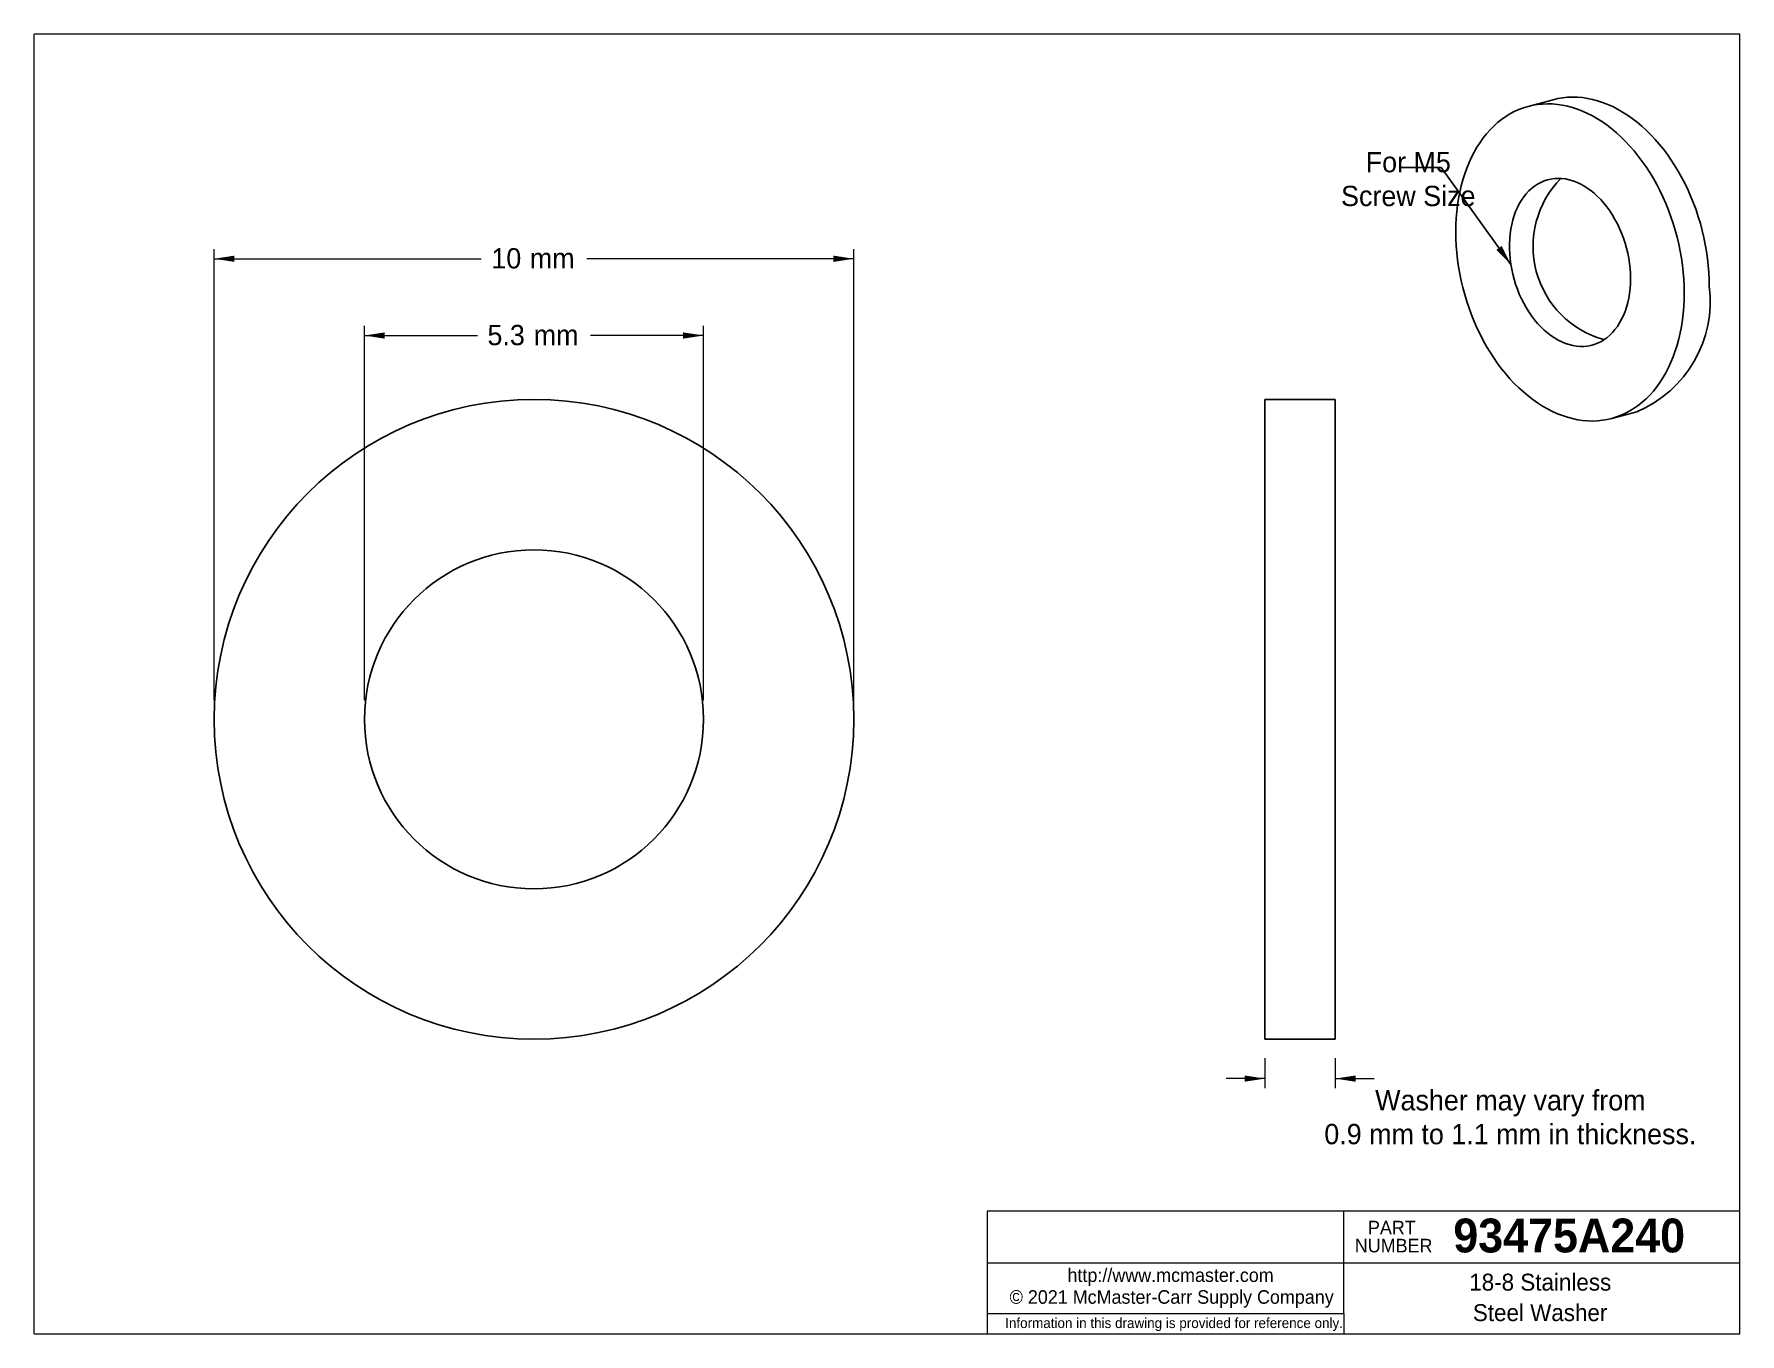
# Model space of a CAD drawing. Header units: millimetres. Extents: x 0.6 to 27.3, y 0.6 to 21.
import ezdxf

# ---------------------------------------------------------------- set-up
doc = ezdxf.new("R2010")
doc.units = ezdxf.units.MM
doc.header["$LTSCALE"] = 0.1
doc.linetypes.add('SLD-Solid', pattern=[0])
doc.styles.add('SLDTEXTSTYLE0', font='ARIAL.TTF', dxfattribs={"width": 0.948})
doc.styles.add('SLDTEXTSTYLE1', font='ARIALBD.TTF', dxfattribs={"width": 0.948})
doc.styles.get("Standard").update_dxf_attribs({"font": 'ARIAL.TTF'})
doc.dimstyles.new('SLDDIMSTYLE0', dxfattribs={"dimtxt": 0.3175, "dimasz": 0.3175, "dimexe": 0, "dimexo": 0.0625, "dimgap": 0.079375, "dimtad": 0, "dimtih": 1, "dimtoh": 1, "dimdec": 3, "dimrnd": 1e-09, "dimzin": 12, "dimdsep": 46, "dimtxsty": 'SLDTEXTSTYLE0', "dimsah": 1, "dimcen": 0.09, "dimadec": 0, "dimazin": 3, "dimtfac": 1, "dimtdec": 3, "dimtofl": 0, "dimtmove": 0, "dimatfit": 3, "dimfxl": 0, "dimfrac": 2, "dimtolj": 1, "dimtzin": 12, "dimarcsym": 0})
doc.dimstyles.new('SLDDIMSTYLE1', dxfattribs={"dimtxt": 0.3175, "dimasz": 0.3175, "dimexe": 0, "dimexo": 0.0625, "dimgap": 0.079375, "dimtad": 0, "dimtih": 1, "dimtoh": 1, "dimdec": 3, "dimrnd": 1e-09, "dimzin": 12, "dimdsep": 46, "dimtxsty": 'SLDTEXTSTYLE0', "dimsah": 1, "dimcen": 0.09, "dimadec": 0, "dimazin": 3, "dimtfac": 1, "dimtdec": 3, "dimtmove": 0, "dimatfit": 0, "dimfxl": 0, "dimfrac": 2, "dimtolj": 1, "dimtzin": 12, "dimarcsym": 0})
doc.dimstyles.new('SLDDIMSTYLE2', dxfattribs={"dimtxt": 0.18, "dimasz": 0.3175, "dimexe": 0, "dimexo": 0.0625, "dimgap": 0, "dimtad": 0, "dimtih": 1, "dimtoh": 1, "dimdec": 0, "dimrnd": 1e-09, "dimzin": 0, "dimdsep": 46, "dimtxsty": 'Standard', "dimsah": 1, "dimcen": 0.09, "dimadec": 0, "dimazin": 0, "dimtfac": 0.3175, "dimtdec": 0, "dimtofl": 0, "dimtmove": 0, "dimatfit": 3, "dimfxl": 0, "dimfrac": 2, "dimtolj": 1, "dimtzin": 0, "dimarcsym": 0})

# ---------------------------------------------------------------- blocks, each defined once
blk = doc.blocks.new('SW_NOTE_0_2')
at = {"color": 0, "linetype": 'SLD-Solid', "lineweight": 18, "insert": (2.733, 0.205), "char_height": 0.15875, "attachment_point": 2, "style": 'SLDTEXTSTYLE0'}
blk.add_mtext('Information in this drawing is provided for reference only.', dxfattribs=at)
blk = doc.blocks.new('Shortened Dimensions Statement')
at = {"color": 7, "linetype": 'SLD-Solid', "lineweight": 18}
blk.add_blockref('SW_NOTE_0_2', (-2.602, -0.121), dxfattribs=at)
blk = doc.blocks.new('SW_NOTE_0')
at = {"color": 0, "linetype": 'SLD-Solid', "lineweight": 18, "insert": (0.632, 0.273), "char_height": 0.2117, "attachment_point": 2, "style": 'SLDTEXTSTYLE0'}
blk.add_mtext('NUMBER', dxfattribs=at)
blk = doc.blocks.new('SW_NOTE_0_1')
at = {"color": 0, "linetype": 'SLD-Solid', "lineweight": 18, "insert": (0.384, 0.273), "char_height": 0.2117, "attachment_point": 2, "style": 'SLDTEXTSTYLE0'}
blk.add_mtext('PART', dxfattribs=at)
blk = doc.blocks.new('Part Number Tag')
at = {"color": 7, "linetype": 'SLD-Solid', "lineweight": 18}
for name, p in [('SW_NOTE_0_1', (-0.38, 0.01)), ('SW_NOTE_0', (-0.6, -0.272))]:
    blk.add_blockref(name, p, dxfattribs=at)
blk = doc.blocks.new('SW_NOTE_0_3')
at = {"color": 0, "linetype": 'SLD-Solid', "lineweight": 18, "insert": (1.69, 0.273), "char_height": 0.21167, "attachment_point": 2, "style": 'SLDTEXTSTYLE0'}
blk.add_mtext('http://www.mcmaster.com', dxfattribs=at)
blk = doc.blocks.new('Internet')
at = {"color": 7, "linetype": 'SLD-Solid', "lineweight": 18}
blk.add_blockref('SW_NOTE_0_3', (-1.582, -0.016), dxfattribs=at)
blk = doc.blocks.new('_D')
at = {"color": 7, "linetype": 'SLD-Solid', "lineweight": 0}
for p, q in [((3.45, 10.543), (3.45, 17.593)), ((3.45, 17.443), (7.625, 17.443)), ((13.45, 17.443), (9.275, 17.443)), ((13.45, 10.543), (13.45, 17.593))]:
    blk.add_line(p, q, dxfattribs=at)
at = {"color": 7, "linetype": 'SLD-Solid', "lineweight": 18}
for points in [[(3.45, 17.443), (3.768, 17.394), (3.768, 17.492)], [(13.45, 17.443), (13.133, 17.492), (13.133, 17.394)]]:
    blk.add_solid(points, dxfattribs=at)
at = {"color": 7, "linetype": 'SLD-Solid', "lineweight": 18, "char_height": 0.3175, "attachment_point": 1, "style": 'SLDTEXTSTYLE0'}
for s, insert in [('10', (7.784, 17.609)), (' mm', (8.269, 17.609))]:
    blk.add_mtext(s, dxfattribs=dict(at, insert=insert))
blk = doc.blocks.new('_D_1')
at = {"color": 7, "linetype": 'SLD-Solid', "lineweight": 0}
for p, q in [((5.8, 10.543), (5.8, 16.393)), ((11.1, 10.543), (11.1, 16.393)), ((5.8, 16.243), (7.565, 16.243)), ((11.1, 16.243), (9.336, 16.243))]:
    blk.add_line(p, q, dxfattribs=at)
at = {"color": 7, "linetype": 'SLD-Solid', "lineweight": 18}
for points in [[(5.8, 16.243), (6.118, 16.194), (6.118, 16.292)], [(11.1, 16.243), (10.783, 16.292), (10.783, 16.194)]]:
    blk.add_solid(points, dxfattribs=at)
at = {"color": 7, "linetype": 'SLD-Solid', "lineweight": 18, "char_height": 0.3175, "attachment_point": 1, "style": 'SLDTEXTSTYLE0'}
for s, insert in [('5.3', (7.723, 16.409)), (' mm', (8.329, 16.409))]:
    blk.add_mtext(s, dxfattribs=dict(at, insert=insert))
blk = doc.blocks.new('_D_2')
at = {"color": 7, "linetype": 'SLD-Solid', "lineweight": 0}
for p, q in [((19.878, 4.943), (19.878, 4.476)), ((20.978, 4.943), (20.978, 4.476)), ((19.878, 4.626), (19.273, 4.626)), ((20.978, 4.626), (21.589, 4.626))]:
    blk.add_line(p, q, dxfattribs=at)
at = {"color": 7, "linetype": 'SLD-Solid', "lineweight": 18}
for points in [[(19.878, 4.626), (19.561, 4.675), (19.561, 4.577)], [(20.978, 4.626), (21.296, 4.577), (21.296, 4.675)]]:
    blk.add_solid(points, dxfattribs=at)

msp = doc.modelspace()

# ---------------------------------------------------------------- linework, layer by layer
at = {"color": 7, "linetype": 'SLD-Solid', "lineweight": 18}
for p, q in [((0.635, 0.635), (0.635, 20.955)), ((27.305, 20.955), (0.635, 20.955)), ((27.305, 0.635), (27.305, 20.955)), ((27.305, 2.5533), (15.5381, 2.5533)), ((15.5381, 2.5533), (15.5381, 0.635)), ((21.1137, 1.7463), (21.1137, 2.5533)), ((15.5381, 1.7463), (27.305, 1.7463)), ((21.1137, 0.9525), (21.1137, 1.7463)), ((15.5381, 0.9525), (21.1137, 0.9525)), ((21.1137, 0.9525), (21.1137, 0.635)), ((0.635, 0.635), (27.305, 0.635))]:
    msp.add_line(p, q, dxfattribs=at)
at = {"color": 7, "linetype": 'SLD-Solid', "lineweight": 25}
for p, q in [((24.3875, 19.9301), (23.9947, 19.8249)), ((20.9782, 15.2428), (19.8782, 15.2428)), ((19.8782, 15.2428), (19.8782, 5.2428)), ((20.9782, 15.2428), (20.9782, 5.2428)), ((25.3016, 14.9469), (25.6944, 15.0521)), ((19.8782, 5.2428), (20.9782, 5.2428))]:
    msp.add_line(p, q, dxfattribs=at)
at = {"color": 7, "linetype": 'SLD-Solid', "lineweight": 25, "flags": 128}
for points in [[(26.4336, 16.9075), (26.4318, 17.0156), (26.4266, 17.1244), (26.4179, 17.2337), (26.4057, 17.3433), (26.3901, 17.453), (26.371, 17.5626), (26.3486, 17.6718), (26.3229, 17.7805), (26.2939, 17.8883), (26.2616, 17.9952), (26.2262, 18.1009), (26.1878, 18.2052), (26.1463, 18.308), (26.1018, 18.4088), (26.0545, 18.5077), (26.0045, 18.6044), (25.9518, 18.6988), (25.8966, 18.7905), (25.8389, 18.8795), (25.7789, 18.9656), (25.7167, 19.0485), (25.6524, 19.1283), (25.5861, 19.2046), (25.518, 19.2773), (25.4481, 19.3464), (25.3768, 19.4116), (25.3039, 19.4728), (25.2298, 19.53), (25.1546, 19.583), (25.0784, 19.6316), (25.0013, 19.6759), (24.9235, 19.7157), (24.8452, 19.7509), (24.7666, 19.7815), (24.6876, 19.8074), (24.6086, 19.8286), (24.5297, 19.8449), (24.451, 19.8565), (24.3727, 19.8632), (24.295, 19.8651), (24.2179, 19.8622), (24.1417, 19.8543), (24.0664, 19.8417), (23.9923, 19.8242), (23.9195, 19.802), (23.8481, 19.775), (23.7783, 19.7434), (23.7102, 19.7071), (23.6439, 19.6663), (23.5796, 19.6211), (23.5174, 19.5715), (23.4574, 19.5175), (23.3997, 19.4595), (23.3444, 19.3973), (23.2918, 19.3312), (23.2417, 19.2613), (23.1945, 19.1878), (23.15, 19.1107), (23.1085, 19.0302), (23.07, 18.9465), (23.0346, 18.8598), (23.0024, 18.7702), (22.9734, 18.6778), (22.9477, 18.583), (22.9252, 18.4857), (22.9062, 18.3864), (22.8906, 18.2851), (22.8784, 18.182), (22.8697, 18.0773), (22.8644, 17.9714), (22.8627, 17.8642), (22.8644, 17.7561), (22.8697, 17.6473), (22.8784, 17.538), (22.8906, 17.4284), (22.9062, 17.3187), (22.9252, 17.2092), (22.9477, 17.1), (22.9734, 16.9913), (23.0024, 16.8834), (23.0346, 16.7765), (23.07, 16.6708), (23.1085, 16.5665), (23.15, 16.4638), (23.1945, 16.3629), (23.2417, 16.264), (23.2918, 16.1673), (23.3444, 16.073), (23.3997, 15.9813), (23.4574, 15.8923), (23.5174, 15.8062), (23.5796, 15.7232), (23.6439, 15.6435), (23.7102, 15.5672), (23.7783, 15.4944), (23.8481, 15.4254), (23.9195, 15.3602), (23.9923, 15.2989), (24.0664, 15.2418), (24.1417, 15.1888), (24.2179, 15.1401), (24.295, 15.0959), (24.3727, 15.0561), (24.451, 15.0209), (24.5297, 14.9903), (24.6086, 14.9644), (24.6876, 14.9432), (24.7666, 14.9268), (24.8452, 14.9152), (24.9235, 14.9085), (25.0013, 14.9066), (25.0784, 14.9096), (25.1546, 14.9174), (25.2298, 14.9301), (25.3039, 14.9475), (25.3768, 14.9698), (25.4481, 14.9967), (25.518, 15.0284), (25.5861, 15.0646), (25.6524, 15.1054), (25.7167, 15.1507), (25.7789, 15.2003), (25.8389, 15.2542), (25.8966, 15.3123), (25.9518, 15.3744), (26.0045, 15.4405), (26.0545, 15.5104), (26.1018, 15.584), (26.1463, 15.6611), (26.1878, 15.7415), (26.2262, 15.8252), (26.2616, 15.912), (26.2939, 16.0016), (26.3229, 16.0939), (26.3486, 16.1888), (26.371, 16.286), (26.3901, 16.3854), (26.4057, 16.4867), (26.4179, 16.5898), (26.4266, 16.6944), (26.4318, 16.8004), (26.4336, 16.9075)], [(26.8264, 17.0128), (26.8246, 17.1208), (26.8194, 17.2296), (26.8107, 17.339), (26.7985, 17.4486), (26.7829, 17.5583), (26.7638, 17.6678), (26.7414, 17.777), (26.7157, 17.8857), (26.6867, 17.9936), (26.6544, 18.1005), (26.619, 18.2062), (26.5806, 18.3105), (26.5391, 18.4132), (26.4946, 18.5141), (26.4473, 18.613), (26.3973, 18.7097), (26.3446, 18.804), (26.2894, 18.8957), (26.2317, 18.9847), (26.1717, 19.0708), (26.1095, 19.1538), (26.0452, 19.2335), (25.9789, 19.3098), (25.9108, 19.3826), (25.8409, 19.4516), (25.7695, 19.5168), (25.6967, 19.5781), (25.6226, 19.6352), (25.5474, 19.6882), (25.4712, 19.7369), (25.3941, 19.7811), (25.3163, 19.8209), (25.238, 19.8561), (25.1594, 19.8867), (25.0804, 19.9126), (25.0014, 19.9338), (24.9225, 19.9502), (24.8438, 19.9617), (24.7655, 19.9685), (24.6878, 19.9704), (24.6107, 19.9674), (24.5345, 19.9596), (24.4592, 19.9469), (24.3875, 19.9301)], [(25.5944, 17.1324), (25.5927, 17.2114), (25.5874, 17.2912), (25.5786, 17.3712), (25.5664, 17.4514), (25.5507, 17.5312), (25.5317, 17.6106), (25.5095, 17.6891), (25.484, 17.7665), (25.4554, 17.8424), (25.4238, 17.9167), (25.3893, 17.989), (25.352, 18.0591), (25.3121, 18.1266), (25.2698, 18.1914), (25.2252, 18.2532), (25.1784, 18.3117), (25.1296, 18.3669), (25.079, 18.4183), (25.0269, 18.466), (24.9733, 18.5096), (24.9185, 18.549), (24.8627, 18.5841), (24.8061, 18.6148), (24.749, 18.6409), (24.6914, 18.6623), (24.6337, 18.6789), (24.5761, 18.6908), (24.5187, 18.6978), (24.4618, 18.6999), (24.4055, 18.6971), (24.3502, 18.6895), (24.296, 18.677), (24.2431, 18.6597), (24.1918, 18.6376), (24.1421, 18.6109), (24.0943, 18.5797), (24.0485, 18.544), (24.005, 18.504), (23.9639, 18.4598), (23.9253, 18.4116), (23.8894, 18.3597), (23.8564, 18.3041), (23.8262, 18.2451), (23.7992, 18.1828), (23.7753, 18.1177), (23.7546, 18.0498), (23.7373, 17.9794), (23.7233, 17.9068), (23.7128, 17.8323), (23.7058, 17.7561), (23.7023, 17.6786), (23.7023, 17.6), (23.7058, 17.5205), (23.7128, 17.4406), (23.7233, 17.3604), (23.7373, 17.2804), (23.7546, 17.2007), (23.7753, 17.1218), (23.7992, 17.0438), (23.8262, 16.9671), (23.8564, 16.8919), (23.8894, 16.8186), (23.9253, 16.7474), (23.9639, 16.6786), (24.005, 16.6124), (24.0485, 16.5491), (24.0943, 16.4889), (24.1421, 16.432), (24.1918, 16.3787), (24.2431, 16.3291), (24.296, 16.2835), (24.3502, 16.2419), (24.4055, 16.2046), (24.4618, 16.1717), (24.5187, 16.1434), (24.5761, 16.1196), (24.6337, 16.1006), (24.6914, 16.0863), (24.749, 16.0769), (24.8061, 16.0723), (24.8627, 16.0726), (24.9185, 16.0779), (24.9733, 16.0879), (25.0269, 16.1028), (25.079, 16.1225), (25.1296, 16.1469), (25.1784, 16.1759), (25.2252, 16.2094), (25.2698, 16.2473), (25.3121, 16.2894), (25.352, 16.3355), (25.3893, 16.3856), (25.4238, 16.4394), (25.4554, 16.4968), (25.484, 16.5574), (25.5095, 16.6211), (25.5317, 16.6877), (25.5507, 16.7569), (25.5664, 16.8284), (25.5786, 16.902), (25.5874, 16.9773), (25.5927, 17.0542), (25.5944, 17.1324)]]:
    msp.add_lwpolyline(points, dxfattribs=at)
at = {"color": 7, "linetype": 'SLD-Solid', "lineweight": 25}
for radius in [5, 2.65]:
    msp.add_circle((8.4503, 10.2428), radius, dxfattribs=at)
for centre, radius, start, end in [((25.5827, 17.6362), 1.5119, 135.35778, 254.63814), ((24.97, 16.7775), 1.8713, 292.77499, 7.22351)]:
    msp.add_arc(centre, radius, start, end, dxfattribs=at)

# ---------------------------------------------------------------- block references
at = {"color": 7, "linetype": 'Continuous'}
for name, p in [('Part Number Tag', (21.8596, 2.12)), ('Internet', (18.2959, 1.4016)), ('Shortened Dimensions Statement', (18.3276, 0.8007))]:
    msp.add_blockref(name, p, dxfattribs=at)

# ---------------------------------------------------------------- texts
at = {"color": 7, "linetype": 'Continuous', "lineweight": 0, "attachment_point": 2}
for s, insert, char_height, style in [('For M5^JScrew Size', (22.1204, 19.113), 0.3175, 'SLDTEXTSTYLE0'), ('Washer may vary from^J0.9 mm to 1.1 mm in thickness.', (23.7165, 4.4465), 0.3175, 'SLDTEXTSTYLE0'), ('93475A240', (24.6361, 2.4378), 0.52917, 'SLDTEXTSTYLE1'), ('18-8 Stainless', (24.1837, 1.5758), 0.264583, 'SLDTEXTSTYLE0'), ('© 2021 McMaster-Carr Supply Company', (18.4212, 1.3176), 0.211667, 'SLDTEXTSTYLE0'), ('Steel Washer', (24.1818, 1.0995), 0.264583, 'SLDTEXTSTYLE0')]:
    msp.add_mtext(s, dxfattribs=dict(at, insert=insert, char_height=char_height, style=style))

# ---------------------------------------------------------------- dimensions: what is measured, and where the dimension line sits
at = {"color": 7, "linetype": 'SLD-Solid', "lineweight": 18}
dim = msp.add_linear_dim(base=(13.4503, 17.4428), p1=(3.4503, 10.2428), p2=(13.4503, 10.2428), angle=0, text='<> mm', dimstyle='SLDDIMSTYLE0', dxfattribs=at)
dim.commit()
dim.dimension.update_dxf_attribs({"geometry": '_D', "text_midpoint": (8.4503, 17.4428), "dimtype": 160})
dim = msp.add_linear_dim(base=(11.1003, 16.2428), p1=(5.8003, 10.2428), p2=(11.1003, 10.2428), text='<> mm', dimstyle='SLDDIMSTYLE0', dxfattribs=at)
dim.commit()
dim.dimension.update_dxf_attribs({"geometry": '_D_1', "text_midpoint": (8.4503, 16.2428), "dimtype": 160})
dim = msp.add_linear_dim(base=(19.8782, 4.6263), p1=(20.9782, 5.2428), p2=(19.8782, 5.2428), dimstyle='SLDDIMSTYLE1', dxfattribs=at)
dim.commit()
dim.dimension.update_dxf_attribs({"geometry": '_D_2', "text_midpoint": (19.1139, 4.6263), "dimtype": 160})

# ---------------------------------------------------------------- leaders
at = {"color": 7, "linetype": 'Continuous', "lineweight": 0}
msp.add_leader([(23.7243, 17.3544), (22.6327, 18.8721), (21.9977, 18.8721)], dimstyle='SLDDIMSTYLE2', dxfattribs=at)

doc.saveas('drawing.dxf')
